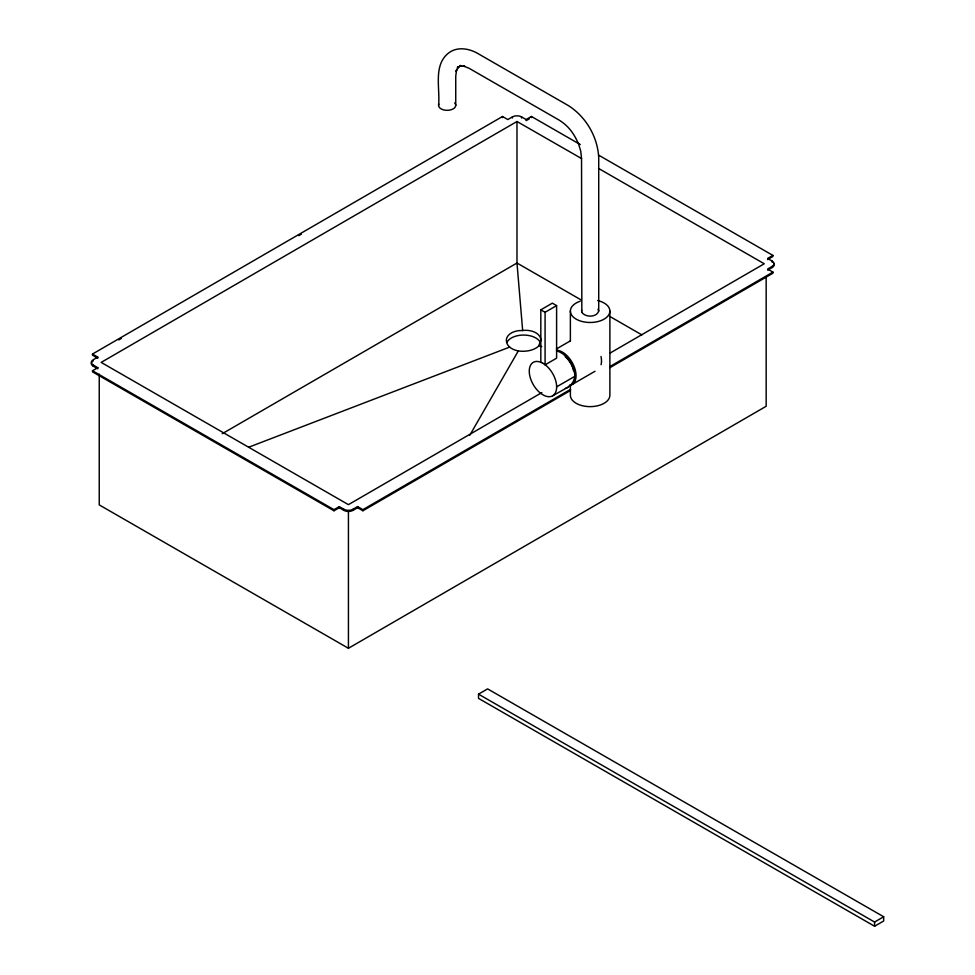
<?xml version="1.0" encoding="UTF-8"?>
<svg xmlns="http://www.w3.org/2000/svg" width="975" height="975" viewBox="0 0 975 975"><rect width="100%" height="100%" fill="white"/><g stroke="black" fill="none" stroke-linecap="round" stroke-linejoin="round"><path stroke-width="1.46" d="M99.243 374.156L99.243 504.904L348.428 648.277L766.167 406.27L766.167 277.034M348.428 648.277L348.428 511.436M581.843 312.366L581.539 158.547L516.982 121.497L516.982 263.031L522.661 330.549L519.114 330.61A17.209 11.03 6.3 0 0 506.33 340.519C506.659 347.112 513.459 350.232 519.163 351.049A17.282 9.555 -2 0 0 538.602 346.113L540.893 340.36A17.197 11.152 -7 0 0 523.587 330.391L522.661 330.549M540.82 362.408L540.82 309.831L552.35 303.152L556.603 305.602L556.603 358.178L545.086 364.845L545.086 312.28L556.603 305.602M581.856 312.402C585.548 317.533 596.615 317.594 598.723 311.074L598.723 157.816C597.724 137.012 586.109 116.951 568.571 105.714L477.36 53.235C468.878 48.409 457.385 46.568 449.085 52.638C432.742 64.752 440.359 88.481 438.567 105.349M609.887 311.062L609.887 395.216A19.756 11.407 0 0 1 590.168 406.636A19.756 11.407 0 0 1 570.375 395.253L570.375 384.735M581.539 311.086L581.685 310.464M557.505 351.244A19.329 11.176 59.9 0 1 574.836 376.313L574.787 376.447A20.256 16.136 59.8 0 1 565.354 388.403M469.804 435.228L518.347 350.878M460.541 65.386L457.336 68.36L458.274 66.861L456.19 71.455L456.519 69.895L455.739 76.282L455.739 105.41M92.467 354.047L97.78 357.106L97.78 358.215L92.467 355.168L92.467 354.047L502.503 116.5L507.817 119.559L512.387 116.903A6.484 3.742 0 0 1 521.552 116.903L526.134 119.535L531.436 116.476L580.247 144.556M118.755 339.934L121.375 338.41M298.801 235.633L301.433 234.11M97.78 357.106L93.21 359.751A6.484 3.742 0 0 0 93.222 365.04L93.222 366.161L97.805 368.794L97.805 367.685L93.222 365.04M516.982 121.497L101.168 362.395L348.428 504.648L541.856 392.596M570.558 389.354L362.907 509.645L357.593 506.598L353.023 509.242A6.484 3.742 0 0 1 343.858 509.255L339.276 506.61L339.276 507.731L333.986 510.79L92.515 371.865L92.515 370.756L97.805 367.685M529.315 118.816L526.134 120.656L526.134 119.535M222.227 433.717L516.982 263.031L581.429 300.105M556.433 348.94L570.436 340.823M333.986 510.79L333.986 509.681L339.276 506.61M598.723 155.196L772.895 255.401L767.605 258.46L772.188 261.105A6.484 3.742 0 0 1 772.2 266.394L772.2 267.503L767.63 270.16M767.605 259.582L772.895 256.51L772.895 255.401M610.289 352.95L764.242 263.762L598.528 168.407M772.2 266.394L767.63 269.039L772.943 272.098L772.943 273.207L609.984 367.624M339.276 507.731L343.858 510.364A6.484 3.742 0 0 0 353.023 510.352L357.593 507.707L357.593 506.598M572.106 384.528L595.018 371.256M609.984 366.515L772.943 272.098M357.593 507.707L362.907 510.766L570.558 390.463M478.518 694.163L487.61 688.886L883.679 916.768L883.679 920.985L874.587 926.25L478.518 698.368L478.518 694.163L874.587 922.045L883.679 916.768M552.63 395.813L567.938 387.258M248.662 447.232L509.608 347.124M459.115 66.532L457.397 67.165L461.589 65.873L459.81 65.922L464.843 66.41L463.344 65.898L469.28 68.408L559.37 120.242C569.022 126.372 574.153 133.916 578.736 144.385M538.846 345.772L541.771 346.552M610.362 316.753L641.928 334.913M540.82 309.831L545.086 312.28M92.515 370.756L333.986 509.681M597.98 309.173L598.723 311.037M578.577 143.934L580.759 151.259L581.539 158.547M574.836 376.313L556.64 386.843M874.587 922.045L874.587 926.25M772.188 261.105L772.188 262.214M570.375 311.098L570.375 341.153M531.436 116.476L531.436 117.585M521.552 116.903L521.552 118.012M512.387 116.903L512.387 118.024M502.503 116.5L502.503 117.609M362.907 509.645L362.907 510.766M353.023 509.242L353.023 510.352M343.858 509.255L343.858 510.364M601.014 356.497A19.329 11.176 59.9 0 1 601.075 364.687M556.481 350.208A19.329 11.176 59.9 0 1 574.458 367.417A19.329 11.176 59.9 0 1 569.278 385.442M565.268 356.631A16.319 9.433 59.9 0 1 570.472 363.029M571.155 364.272A16.319 9.433 59.9 0 1 572.325 366.832M572.8 368.136A16.319 9.433 59.9 0 1 573.507 370.719M454.618 102.923A8.592 4.96 0 0 1 448.232 110.297A8.592 4.96 0 0 1 438.872 104.069M597.663 300.532A19.756 11.407 0 0 1 606.328 317.606A19.756 11.407 0 0 1 575.591 318.801A19.756 11.407 0 0 1 580.222 301.214M506.903 342.481A17.282 9.982 0 0 1 523.587 335.059A17.282 9.982 0 0 1 540.296 342.444M773.602 263.433A6.484 3.742 0 0 1 772.2 267.503M93.222 366.161A6.484 3.742 0 0 1 92.174 361.64M92.649 361.237A6.484 3.742 0 0 1 93.21 360.872M542.856 363.248L539.321 361.774A19.329 11.176 59.9 0 0 531.802 381.81A19.329 11.176 59.9 0 0 554.227 394.522A19.329 11.176 59.9 0 0 546.402 365.796L542.856 363.248"/></g></svg>
